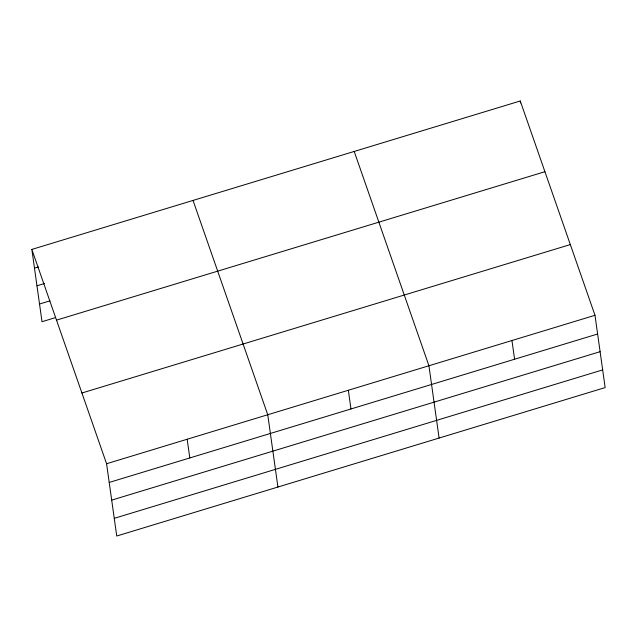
<?xml version="1.0" encoding="UTF-8"?>
<svg xmlns="http://www.w3.org/2000/svg" width="637" height="637" viewBox="0 0 637 637"><rect width="100%" height="100%" fill="white"/><g stroke="black" fill="none" stroke-linecap="round" stroke-linejoin="round"><path stroke-width="0.96" d="M31.85 249.417L520.262 100.98L594.99 315.291L605.15 387.583L116.738 536.02L106.578 463.736L31.85 249.417L42.01 321.709L55.284 317.672M34.478 268.129L38.276 266.975M36.962 285.806L44.55 283.505M39.526 304.024L49.957 300.855M56.51 320.14L544.922 171.703M81.918 393.005L570.33 244.568M106.578 463.736L594.99 315.291M109.214 482.44L597.617 334.003M111.698 500.125L600.102 351.688M114.254 518.343L602.666 369.898M354.204 151.447L428.932 365.765L439.092 438.049M193.027 200.432L267.755 414.751L277.915 487.034M520.262 100.98L520.54 102.947M511.957 340.532L514.592 359.236M348.343 390.258L350.971 408.97M187.167 439.243L189.794 457.947"/></g></svg>
